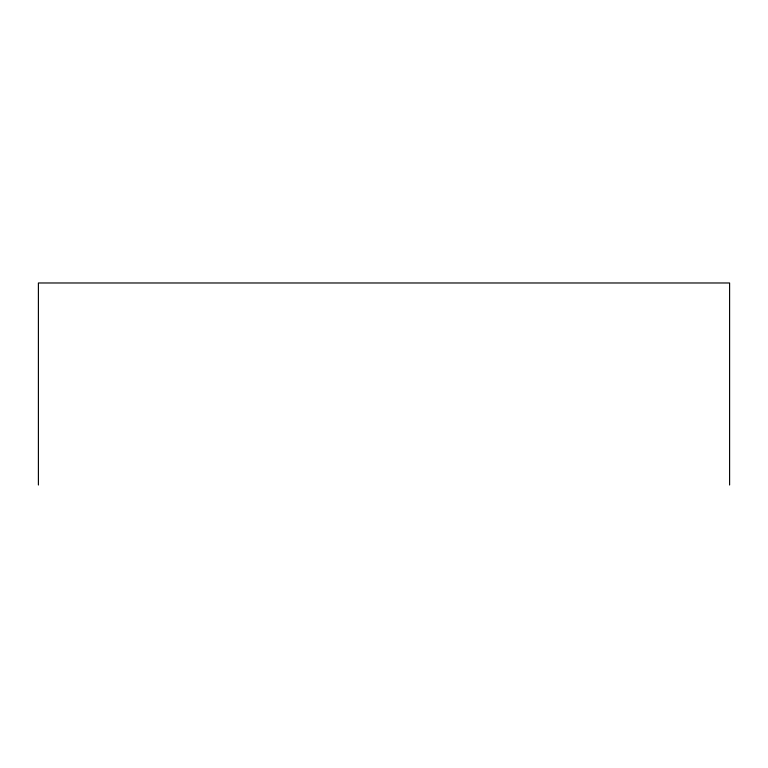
<?xml version="1.0" encoding="UTF-8"?>
<svg xmlns="http://www.w3.org/2000/svg" width="768" height="768" viewBox="0 0 768 768"><rect width="100%" height="100%" fill="white"/><g stroke="black" fill="none" stroke-linecap="round" stroke-linejoin="round"><path stroke-width="1.15" d="M729.6 485.021L729.6 282.979L38.4 282.979L38.4 485.021"/></g></svg>
